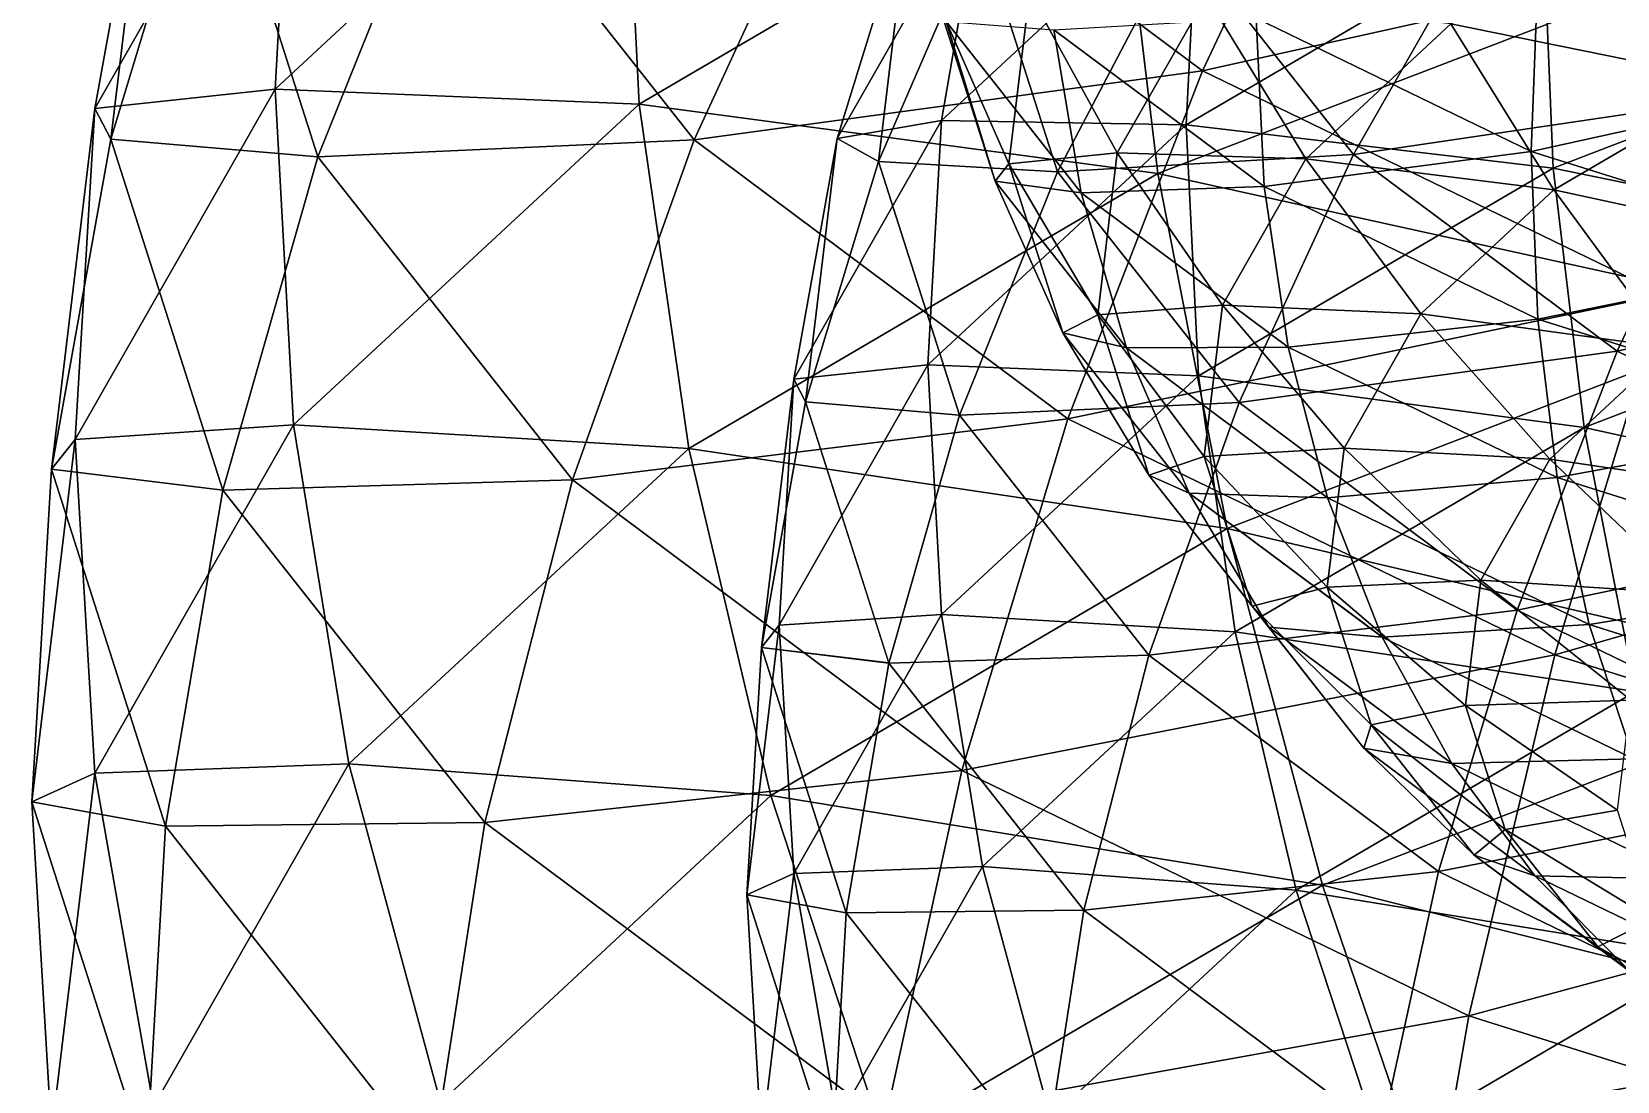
# Model space of a CAD drawing. Header units: metres. Extents: x -186 to 203, y -200 to 189.
# Drawn here: x -186.14 to -142.36, y -6.13 to 22.86 of the extents above; entities that cross this region are included whole.
import ezdxf

# ---------------------------------------------------------------- set-up
doc = ezdxf.new("R2010")
doc.units = ezdxf.units.M

msp = doc.modelspace()

# ---------------------------------------------------------------- linework, layer by layer
for points in [[(-163.60883, 29.083155, -646.07556), (-149.37068, 31.193233, -660.5329), (-153.82178, 21.775545, -659.452), (-153.82167, 21.775644, -659.4519)], [(-153.82178, 21.775545, -659.452), (-149.37068, 31.193233, -660.5329), (-137.4672, 25.427166, -671.0876), (-137.46709, 25.427265, -671.08746)], [(-178.91263, 30.352655, -561.22125), (-182.78342, 29.68351, -584.02106), (-184.40016, 20.733047, -578.82983), (-184.40005, 20.733147, -578.8297)], [(-179.42328, 21.270193, -556.0327), (-178.91263, 30.352655, -561.22125), (-184.40016, 20.733047, -578.82983), (-184.40005, 20.733147, -578.8297)], [(-169.8314, 30.181416, -539.7208), (-178.91263, 30.352655, -561.22125), (-179.42328, 21.270193, -556.0327), (-179.42317, 21.270292, -556.0326)], [(-169.37329, 20.85928, -534.97095), (-169.8314, 30.181416, -539.7208), (-179.42328, 21.270193, -556.0327), (-179.42317, 21.270292, -556.0326)], [(-156.19907, 28.57714, -520.8435), (-169.8314, 30.181416, -539.7208), (-169.37329, 20.85928, -534.97095), (-169.37318, 20.859379, -534.9708)], [(-184.40016, 20.733047, -578.82983), (-182.78342, 29.68351, -584.02106), (-183.95963, 19.891048, -601.94604), (-183.95952, 19.891148, -601.9459)], [(-182.78342, 29.68351, -584.02106), (-181.25217, 28.829683, -606.68353), (-183.95963, 19.891048, -601.94604), (-183.95952, 19.891148, -601.9459)], [(-174.61166, 28.43929, -627.79114), (-163.60883, 29.083155, -646.07556), (-167.85614, 19.870047, -643.477), (-167.85603, 19.870146, -643.47687)], [(-167.85614, 19.870047, -643.477), (-163.60883, 29.083155, -646.07556), (-153.82178, 21.775545, -659.452), (-153.82167, 21.775644, -659.4519)], [(-183.95963, 19.891048, -601.94604), (-181.25217, 28.829683, -606.68353), (-178.24174, 19.402525, -623.9398), (-178.24164, 19.402624, -623.9397)], [(-181.25217, 28.829683, -606.68353), (-174.61166, 28.43929, -627.79114), (-178.24174, 19.402525, -623.9398), (-178.24164, 19.402624, -623.9397)], [(-155.04665, 18.941584, -516.9064), (-156.19907, 28.57714, -520.8435), (-169.37329, 20.85928, -534.97095), (-169.37318, 20.859379, -534.9708)], [(-139.08058, 25.07495, -505.67932), (-156.19907, 28.57714, -520.8435), (-155.04665, 18.941584, -516.9064), (-155.04654, 18.941683, -516.90625)], [(-178.24174, 19.402525, -623.9398), (-174.61166, 28.43929, -627.79114), (-167.85614, 19.870047, -643.477), (-167.85603, 19.870146, -643.47687)], [(-145.85622, 26.110298, -668.8694), (-135.2343, 27.814093, -678.3725), (-139.05835, 21.0346, -678.1604), (-139.05824, 21.034698, -678.1603)], [(-159.8885, 26.946712, -608.3954), (-161.9126, 26.356506, -625.16376), (-163.90143, 19.912086, -621.2722), (-163.90132, 19.912186, -621.2721)], [(-161.0234, 20.40961, -604.32007), (-159.8885, 26.946712, -608.3954), (-163.90143, 19.912086, -621.2722), (-163.90132, 19.912186, -621.2721)], [(-153.93071, 26.998997, -592.2583), (-159.8885, 26.946712, -608.3954), (-161.0234, 20.40961, -604.32007), (-161.0233, 20.40971, -604.31995)], [(-154.27133, 20.282293, -588.33405), (-153.93071, 26.998997, -592.2583), (-161.0234, 20.40961, -604.32007), (-161.0233, 20.40971, -604.31995)], [(-144.42206, 26.0523, -577.7721), (-153.93071, 26.998997, -592.2583), (-154.27133, 20.282293, -588.33405), (-154.27122, 20.282393, -588.3339)], [(-163.90143, 19.912086, -621.2722), (-161.9126, 26.356506, -625.16376), (-162.76291, 19.277254, -638.1222), (-162.7628, 19.277353, -638.1221)], [(-161.9126, 26.356506, -625.16376), (-159.97559, 25.719826, -641.4918), (-162.76291, 19.277254, -638.1222), (-162.7628, 19.277353, -638.1221)], [(-139.03026, 21.465939, -642.03766), (-141.42374, 26.312698, -641.9298), (-146.95648, 23.07143, -647.8629), (-146.95638, 23.07153, -647.8628)], [(-144.56183, 24.396412, -720.0268), (-135.19762, 26.616661, -727.1011), (-135.58548, 21.569998, -725.2005), (-135.58537, 21.570097, -725.2004)], [(-154.40631, 25.505703, -656.3549), (-145.85622, 26.110298, -668.8694), (-149.64471, 19.465712, -667.411), (-149.6446, 19.46581, -667.4109)], [(-144.1354, 19.089481, -574.29834), (-144.42206, 26.0523, -577.7721), (-154.27133, 20.282293, -588.33405), (-154.27122, 20.282393, -588.3339)], [(-149.64471, 19.465712, -667.411), (-145.85622, 26.110298, -668.8694), (-139.05835, 21.0346, -678.1604), (-139.05824, 21.034698, -678.1603)], [(-132.06557, 23.72611, -565.81104), (-144.42206, 26.0523, -577.7721), (-144.1354, 19.089481, -574.29834), (-144.1353, 19.08958, -574.2982)], [(-162.76291, 19.277254, -638.1222), (-159.97559, 25.719826, -641.4918), (-157.82556, 18.986984, -653.81616), (-157.82545, 18.987083, -653.81604)], [(-159.97559, 25.719826, -641.4918), (-154.40631, 25.505703, -656.3549), (-157.82556, 18.986984, -653.81616), (-157.82545, 18.987083, -653.81604)], [(-157.82556, 18.986984, -653.81616), (-154.40631, 25.505703, -656.3549), (-149.64471, 19.465712, -667.411), (-149.6446, 19.46581, -667.4109)], [(-153.82178, 21.775545, -659.452), (-137.4672, 25.427166, -671.0876), (-141.0795, 15.603163, -670.7505), (-141.07939, 15.603263, -670.75037)], [(-137.6161, 15.104155, -502.83118), (-139.08058, 25.07495, -505.67932), (-155.04665, 18.941584, -516.9064), (-155.04654, 18.941683, -516.90625)], [(-152.33714, 23.23275, -710.895), (-144.56183, 24.396412, -720.0268), (-144.74103, 19.553188, -717.63043), (-144.74092, 19.553288, -717.6303)], [(-144.74103, 19.553188, -717.63043), (-144.56183, 24.396412, -720.0268), (-135.58548, 21.569998, -725.2005), (-135.58537, 21.570097, -725.2004)], [(-158.59561, 23.934555, -665.789), (-161.09814, 23.598694, -676.932), (-159.16275, 19.212925, -674.4319), (-159.16264, 19.213024, -674.43176)], [(-156.1733, 19.516867, -663.8274), (-158.59561, 23.934555, -665.789), (-159.16275, 19.212925, -674.4319), (-159.16264, 19.213024, -674.43176)], [(-153.7063, 23.841484, -655.91125), (-158.59561, 23.934555, -665.789), (-156.1733, 19.516867, -663.8274), (-156.17319, 19.516966, -663.8273)], [(-150.9627, 19.349493, -654.67584), (-153.7063, 23.841484, -655.91125), (-156.1733, 19.516867, -663.8274), (-156.17319, 19.516966, -663.8273)], [(-146.95648, 23.07143, -647.8629), (-153.7063, 23.841484, -655.91125), (-150.9627, 19.349493, -654.67584), (-150.9626, 19.349592, -654.6757)], [(-131.40744, 16.485527, -563.02344), (-132.06557, 23.72611, -565.81104), (-144.1354, 19.089481, -574.29834), (-144.1353, 19.08958, -574.2982)], [(-161.09814, 23.598694, -676.932), (-160.89746, 23.144547, -688.6563), (-159.54396, 18.731764, -685.8408), (-159.54385, 18.731863, -685.8407)], [(-159.16275, 19.212925, -674.4319), (-161.09814, 23.598694, -676.932), (-159.54396, 18.731764, -685.8408), (-159.54385, 18.731863, -685.8407)], [(-157.91875, 22.911785, -700.22076), (-152.33714, 23.23275, -710.895), (-152.11632, 18.579338, -708.15125), (-152.11621, 18.579437, -708.1511)], [(-152.11632, 18.579338, -708.15125), (-152.33714, 23.23275, -710.895), (-144.74103, 19.553188, -717.63043), (-144.74092, 19.553288, -717.6303)], [(-160.89746, 23.144547, -688.6563), (-157.91875, 22.911785, -700.22076), (-157.16318, 18.407684, -697.3271), (-157.16307, 18.407784, -697.32697)], [(-159.54396, 18.731764, -685.8408), (-160.89746, 23.144547, -688.6563), (-157.16318, 18.407684, -697.3271), (-157.16307, 18.407784, -697.32697)], [(-157.16318, 18.407684, -697.3271), (-157.91875, 22.911785, -700.22076), (-152.11632, 18.579338, -708.15125), (-152.11621, 18.579437, -708.1511)], [(-144.11253, 18.488583, -647.4877), (-146.95648, 23.07143, -647.8629), (-150.9627, 19.349493, -654.67584), (-150.9626, 19.349592, -654.6757)], [(-139.03026, 21.465939, -642.03766), (-146.95648, 23.07143, -647.8629), (-144.11253, 18.488583, -647.4877), (-144.11243, 18.488682, -647.48755)], [(-167.85614, 19.870047, -643.477), (-153.82178, 21.775545, -659.452), (-157.53206, 12.161459, -657.5875), (-157.53195, 12.161559, -657.5874)], [(-157.53206, 12.161459, -657.5875), (-153.82178, 21.775545, -659.452), (-141.0795, 15.603163, -670.7505), (-141.07939, 15.603263, -670.75037)], [(-144.74103, 19.553188, -717.63043), (-135.58548, 21.569998, -725.2005), (-135.71524, 16.711206, -722.83264), (-135.71513, 16.711306, -722.8325)], [(-136.34094, 16.808193, -642.58936), (-139.03026, 21.465939, -642.03766), (-144.11253, 18.488583, -647.4877), (-144.11243, 18.488682, -647.48755)], [(-179.42328, 21.270193, -556.0327), (-184.40016, 20.733047, -578.82983), (-184.94104, 11.597601, -573.7382), (-184.94093, 11.597701, -573.7381)], [(-178.91263, 11.996874, -551.1935), (-179.42328, 21.270193, -556.0327), (-184.94104, 11.597601, -573.7382), (-184.94093, 11.597701, -573.7381)], [(-169.37329, 20.85928, -534.97095), (-179.42328, 21.270193, -556.0327), (-178.91263, 11.996874, -551.1935), (-178.91252, 11.996974, -551.19336)], [(-149.64471, 19.465712, -667.411), (-139.05835, 21.0346, -678.1604), (-142.36784, 14.032347, -677.35675), (-142.36774, 14.032447, -677.3566)], [(-142.36784, 14.032347, -677.35675), (-139.05835, 21.0346, -678.1604), (-130.20786, 16.747406, -686.00806), (-130.20775, 16.747505, -686.00793)], [(-184.40016, 20.733047, -578.82983), (-183.95963, 19.891048, -601.94604), (-185.59605, 10.776659, -597.0549), (-185.59595, 10.776759, -597.05475)], [(-184.94104, 11.597601, -573.7382), (-184.40016, 20.733047, -578.82983), (-185.59605, 10.776659, -597.0549), (-185.59595, 10.776759, -597.05475)], [(-168.00395, 11.350783, -530.8012), (-169.37329, 20.85928, -534.97095), (-178.91263, 11.996874, -551.1935), (-178.91252, 11.996974, -551.19336)], [(-155.04665, 18.941584, -516.9064), (-169.37329, 20.85928, -534.97095), (-168.00395, 11.350783, -530.8012), (-168.00385, 11.3508835, -530.8011)], [(-161.0234, 20.40961, -604.32007), (-163.90143, 19.912086, -621.2722), (-165.10352, 13.257228, -617.4124), (-165.10341, 13.257328, -617.4123)], [(-161.4031, 13.65661, -600.4623), (-161.0234, 20.40961, -604.32007), (-165.10352, 13.257228, -617.4124), (-165.10341, 13.257328, -617.4123)], [(-154.27133, 20.282293, -588.33405), (-161.0234, 20.40961, -604.32007), (-161.4031, 13.65661, -600.4623), (-161.403, 13.65671, -600.46216)], [(-153.93071, 13.351082, -584.80237), (-154.27133, 20.282293, -588.33405), (-161.4031, 13.65661, -600.4623), (-161.403, 13.65671, -600.46216)], [(-144.1354, 19.089481, -574.29834), (-154.27133, 20.282293, -588.33405), (-153.93071, 13.351082, -584.80237), (-153.9306, 13.351182, -584.80225)], [(-185.59605, 10.776659, -597.0549), (-183.95963, 19.891048, -601.94604), (-180.86346, 10.195351, -619.6939), (-180.86336, 10.195451, -619.6938)], [(-183.95963, 19.891048, -601.94604), (-178.24174, 19.402525, -623.9398), (-180.86346, 10.195351, -619.6939), (-180.86336, 10.195451, -619.6938)], [(-178.24174, 19.402525, -623.9398), (-167.85614, 19.870047, -643.477), (-171.20885, 10.481419, -640.2698), (-171.20874, 10.481519, -640.26965)], [(-171.20885, 10.481419, -640.2698), (-167.85614, 19.870047, -643.477), (-157.53206, 12.161459, -657.5875), (-157.53195, 12.161559, -657.5874)], [(-165.10352, 13.257228, -617.4124), (-163.90143, 19.912086, -621.2722), (-164.77597, 12.631182, -634.5998), (-164.77586, 12.631282, -634.5997)], [(-163.90143, 19.912086, -621.2722), (-162.76291, 19.277254, -638.1222), (-164.77597, 12.631182, -634.5998), (-164.77586, 12.631282, -634.5997)], [(-180.86346, 10.195351, -619.6939), (-178.24174, 19.402525, -623.9398), (-171.20885, 10.481419, -640.2698), (-171.20874, 10.481519, -640.26965)], [(-164.77597, 12.631182, -634.5998), (-162.76291, 19.277254, -638.1222), (-160.5246, 12.267958, -650.95264), (-160.52449, 12.268058, -650.9525)], [(-162.76291, 19.277254, -638.1222), (-157.82556, 18.986984, -653.81616), (-160.5246, 12.267958, -650.95264), (-160.52449, 12.268058, -650.9525)], [(-156.1733, 19.516867, -663.8274), (-159.16275, 19.212925, -674.4319), (-156.71092, 15.040842, -672.0207), (-156.71082, 15.040942, -672.02057)], [(-157.82556, 18.986984, -653.81616), (-149.64471, 19.465712, -667.411), (-152.80267, 12.61557, -665.479), (-152.80257, 12.61567, -665.4789)], [(-153.26732, 15.309555, -662.0709), (-156.1733, 19.516867, -663.8274), (-156.71092, 15.040842, -672.0207), (-156.71082, 15.040942, -672.02057)], [(-150.9627, 19.349493, -654.67584), (-156.1733, 19.516867, -663.8274), (-153.26732, 15.309555, -662.0709), (-153.26721, 15.309655, -662.0708)], [(-147.79256, 15.069696, -653.7459), (-150.9627, 19.349493, -654.67584), (-153.26732, 15.309555, -662.0709), (-153.26721, 15.309655, -662.0708)], [(-152.80267, 12.61557, -665.479), (-149.64471, 19.465712, -667.411), (-142.36784, 14.032347, -677.35675), (-142.36774, 14.032447, -677.3566)], [(-152.11632, 18.579338, -708.15125), (-144.74103, 19.553188, -717.63043), (-144.56183, 14.919933, -714.84973), (-144.56172, 14.920033, -714.8496)], [(-144.11253, 18.488583, -647.4877), (-150.9627, 19.349493, -654.67584), (-147.79256, 15.069696, -653.7459), (-147.79245, 15.069797, -653.7458)], [(-144.56183, 14.919933, -714.84973), (-144.74103, 19.553188, -717.63043), (-135.71524, 16.711206, -722.83264), (-135.71513, 16.711306, -722.8325)], [(-153.13995, 9.140656, -513.7473), (-155.04665, 18.941584, -516.9064), (-168.00395, 11.350783, -530.8012), (-168.00385, 11.3508835, -530.8011)], [(-160.5246, 12.267958, -650.95264), (-157.82556, 18.986984, -653.81616), (-152.80267, 12.61557, -665.479), (-152.80257, 12.61567, -665.4789)], [(-159.16275, 19.212925, -674.4319), (-159.54396, 18.731764, -685.8408), (-157.66986, 14.537952, -682.9894), (-157.66975, 14.538053, -682.98926)], [(-156.71092, 15.040842, -672.0207), (-159.16275, 19.212925, -674.4319), (-157.66986, 14.537952, -682.9894), (-157.66975, 14.538053, -682.98926)], [(-137.6161, 15.104155, -502.83118), (-155.04665, 18.941584, -516.9064), (-153.13995, 9.140656, -513.7473), (-153.13985, 9.140757, -513.7472)], [(-143.27855, 11.925237, -571.371), (-144.1354, 19.089481, -574.29834), (-153.93071, 13.351082, -584.80237), (-153.9306, 13.351182, -584.80225)], [(-131.40744, 16.485527, -563.02344), (-144.1354, 19.089481, -574.29834), (-143.27855, 11.925237, -571.371), (-143.27844, 11.925337, -571.37085)], [(-159.54396, 18.731764, -685.8408), (-157.16318, 18.407684, -697.3271), (-155.91312, 14.126095, -694.2715), (-155.91301, 14.126195, -694.27136)], [(-157.66986, 14.537952, -682.9894), (-159.54396, 18.731764, -685.8408), (-155.91312, 14.126095, -694.2715), (-155.91301, 14.126195, -694.27136)], [(-157.16318, 18.407684, -697.3271), (-152.11632, 18.579338, -708.15125), (-151.4563, 14.146568, -705.127), (-151.45619, 14.146668, -705.1269)], [(-155.91312, 14.126095, -694.2715), (-157.16318, 18.407684, -697.3271), (-151.4563, 14.146568, -705.127), (-151.45619, 14.146668, -705.1269)], [(-151.4563, 14.146568, -705.127), (-152.11632, 18.579338, -708.15125), (-144.56183, 14.919933, -714.84973), (-144.56172, 14.920033, -714.8496)], [(-140.91705, 14.127373, -647.4966), (-144.11253, 18.488583, -647.4877), (-147.79256, 15.069696, -653.7459), (-147.79245, 15.069797, -653.7458)], [(-136.34094, 16.808193, -642.58936), (-144.11253, 18.488583, -647.4877), (-140.91705, 14.127373, -647.4966), (-140.91695, 14.127473, -647.49646)], [(-144.56183, 14.919933, -714.84973), (-135.71524, 16.711206, -722.83264), (-135.58548, 12.093517, -720.0235), (-135.58537, 12.093617, -720.0234)], [(-142.36784, 14.032347, -677.35675), (-130.20786, 16.747406, -686.00806), (-132.89368, 9.443049, -685.7574), (-132.89357, 9.44315, -685.75726)], [(-130.31857, 9.0720215, -560.9058), (-131.40744, 16.485527, -563.02344), (-143.27855, 11.925237, -571.371), (-143.27844, 11.925337, -571.37085)], [(-157.53206, 12.161459, -657.5875), (-141.0795, 15.603163, -670.7505), (-144.09058, 5.6503944, -669.5059), (-144.09047, 5.6504946, -669.5058)], [(-144.09058, 5.6503944, -669.5059), (-141.0795, 15.603163, -670.7505), (-125.93893, 10.835808, -679.4771), (-125.93883, 10.835908, -679.477)], [(-156.71092, 15.040842, -672.0207), (-157.66986, 14.537952, -682.9894), (-155.2957, 10.609051, -680.13306), (-155.2956, 10.609151, -680.13293)], [(-153.26732, 15.309555, -662.0709), (-156.71092, 15.040842, -672.0207), (-153.76956, 11.128178, -669.7249), (-153.76945, 11.128278, -669.7248)], [(-153.76956, 11.128178, -669.7249), (-156.71092, 15.040842, -672.0207), (-155.2957, 10.609051, -680.13306), (-155.2956, 10.609151, -680.13293)], [(-149.90952, 11.358698, -660.5388), (-153.26732, 15.309555, -662.0709), (-153.76956, 11.128178, -669.7249), (-153.76945, 11.128278, -669.7248)], [(-147.79256, 15.069696, -653.7459), (-153.26732, 15.309555, -662.0709), (-149.90952, 11.358698, -660.5388), (-149.90941, 11.358798, -660.5387)], [(-135.58835, 5.01005, -500.91534), (-137.6161, 15.104155, -502.83118), (-153.13995, 9.140656, -513.7473), (-153.13985, 9.140757, -513.7472)], [(-151.4563, 14.146568, -705.127), (-144.56183, 14.919933, -714.84973), (-144.02618, 10.547413, -711.7152), (-144.02608, 10.547513, -711.7151)], [(-144.23056, 11.048992, -653.13153), (-147.79256, 15.069696, -653.7459), (-149.90952, 11.358698, -660.5388), (-149.90941, 11.358798, -660.5387)], [(-140.91705, 14.127373, -647.4966), (-147.79256, 15.069696, -653.7459), (-144.23056, 11.048992, -653.13153), (-144.23045, 11.049092, -653.1314)], [(-144.02618, 10.547413, -711.7152), (-144.56183, 14.919933, -714.84973), (-135.58548, 12.093517, -720.0235), (-135.58537, 12.093617, -720.0234)], [(-157.66986, 14.537952, -682.9894), (-155.91312, 14.126095, -694.2715), (-154.18222, 10.113937, -691.08746), (-154.18211, 10.1140375, -691.08734)], [(-155.2957, 10.609051, -680.13306), (-157.66986, 14.537952, -682.9894), (-154.18222, 10.113937, -691.08746), (-154.18211, 10.1140375, -691.08734)], [(-155.91312, 14.126095, -694.2715), (-151.4563, 14.146568, -705.127), (-150.36427, 9.982998, -701.85535), (-150.36417, 9.983098, -701.8552)], [(-154.18222, 10.113937, -691.08746), (-155.91312, 14.126095, -694.2715), (-150.36427, 9.982998, -701.85535), (-150.36417, 9.983098, -701.8552)], [(-152.80267, 12.61557, -665.479), (-142.36784, 14.032347, -677.35675), (-145.12651, 6.8840714, -675.9704), (-145.1264, 6.8841715, -675.9703)], [(-150.36427, 9.982998, -701.85535), (-151.4563, 14.146568, -705.127), (-144.02618, 10.547413, -711.7152), (-144.02608, 10.547513, -711.7151)], [(-145.12651, 6.8840714, -675.9704), (-142.36784, 14.032347, -677.35675), (-132.89368, 9.443049, -685.7574), (-132.89357, 9.44315, -685.75726)], [(-137.40504, 10.03557, -647.8896), (-140.91705, 14.127373, -647.4966), (-144.23056, 11.048992, -653.13153), (-144.23045, 11.049092, -653.1314)], [(-161.4031, 13.65661, -600.4623), (-165.10352, 13.257228, -617.4124), (-165.50568, 6.4648323, -613.6267), (-165.50557, 6.4649324, -613.6266)], [(-161.0234, 6.761698, -596.8642), (-161.4031, 13.65661, -600.4623), (-165.50568, 6.4648323, -613.6267), (-165.50557, 6.4649324, -613.6266)], [(-153.93071, 13.351082, -584.80237), (-161.4031, 13.65661, -600.4623), (-161.0234, 6.761698, -596.8642), (-161.0233, 6.761798, -596.8641)], [(-165.10352, 13.257228, -617.4124), (-164.77597, 12.631182, -634.5998), (-165.99269, 5.8544407, -630.96313), (-165.99258, 5.854541, -630.963)], [(-165.50568, 6.4648323, -613.6267), (-165.10352, 13.257228, -617.4124), (-165.99269, 5.8544407, -630.96313), (-165.99258, 5.854541, -630.963)], [(-152.91258, 6.2813134, -581.70215), (-153.93071, 13.351082, -584.80237), (-161.0234, 6.761698, -596.8642), (-161.0233, 6.761798, -596.8641)], [(-143.27855, 11.925237, -571.371), (-153.93071, 13.351082, -584.80237), (-152.91258, 6.2813134, -581.70215), (-152.91248, 6.2814136, -581.702)], [(-165.99269, 5.8544407, -630.96313), (-164.77597, 12.631182, -634.5998), (-162.4739, 5.422226, -647.7957), (-162.4738, 5.422326, -647.7956)], [(-164.77597, 12.631182, -634.5998), (-160.5246, 12.267958, -650.95264), (-162.4739, 5.422226, -647.7957), (-162.4738, 5.422326, -647.7956)], [(-162.4739, 5.422226, -647.7957), (-160.5246, 12.267958, -650.95264), (-155.29549, 5.634924, -663.09436), (-155.29538, 5.635024, -663.09424)], [(-160.5246, 12.267958, -650.95264), (-152.80267, 12.61557, -665.479), (-155.29549, 5.634924, -663.09436), (-155.29538, 5.635024, -663.09424)], [(-155.29549, 5.634924, -663.09436), (-152.80267, 12.61557, -665.479), (-145.12651, 6.8840714, -675.9704), (-145.1264, 6.8841715, -675.9703)], [(-178.91263, 11.996874, -551.1935), (-184.94104, 11.597601, -573.7382), (-184.40016, 2.377266, -568.80206), (-184.40005, 2.3773658, -568.80194)], [(-177.38623, 2.6342964, -546.75665), (-178.91263, 11.996874, -551.1935), (-184.40016, 2.377266, -568.80206), (-184.40005, 2.3773658, -568.80194)], [(-168.00395, 11.350783, -530.8012), (-178.91263, 11.996874, -551.1935), (-177.38623, 2.6342964, -546.75665), (-177.38612, 2.6343963, -546.75653)], [(-171.20885, 10.481419, -640.2698), (-157.53206, 12.161459, -657.5875), (-160.46085, 2.4563084, -654.95966), (-160.46074, 2.4564083, -654.95953)], [(-160.46085, 2.4563084, -654.95966), (-157.53206, 12.161459, -657.5875), (-144.09058, 5.6503944, -669.5059), (-144.09047, 5.6504946, -669.5058)], [(-141.86089, 4.6380363, -569.02216), (-143.27855, 11.925237, -571.371), (-152.91258, 6.2813134, -581.70215), (-152.91248, 6.2814136, -581.702)], [(-144.02618, 10.547413, -711.7152), (-135.58548, 12.093517, -720.0235), (-135.19762, 7.7675343, -716.8037), (-135.19751, 7.7676344, -716.8036)], [(-130.31857, 9.0720215, -560.9058), (-143.27855, 11.925237, -571.371), (-141.86089, 4.6380363, -569.02216), (-141.86078, 4.6381364, -569.02203)], [(-184.94104, 11.597601, -573.7382), (-185.59605, 10.776659, -597.0549), (-186.14354, 1.5863705, -592.06366), (-186.14343, 1.5864705, -592.06354)], [(-184.40016, 2.377266, -568.80206), (-184.94104, 11.597601, -573.7382), (-186.14354, 1.5863705, -592.06366), (-186.14343, 1.5864705, -592.06354)], [(-165.73839, 1.7600956, -527.2573), (-168.00395, 11.350783, -530.8012), (-177.38623, 2.6342964, -546.75665), (-177.38612, 2.6343963, -546.75653)], [(-153.13995, 9.140656, -513.7473), (-168.00395, 11.350783, -530.8012), (-165.73839, 1.7600956, -527.2573), (-165.73828, 1.7601956, -527.2572)], [(-153.76956, 11.128178, -669.7249), (-155.2957, 10.609051, -680.13306), (-152.4475, 6.988119, -677.3032), (-152.44739, 6.9882193, -677.3031)], [(-149.90952, 11.358698, -660.5388), (-153.76956, 11.128178, -669.7249), (-150.37086, 7.5177803, -667.5696), (-150.37076, 7.5178804, -667.56946)], [(-150.37086, 7.5177803, -667.5696), (-153.76956, 11.128178, -669.7249), (-152.4475, 6.988119, -677.3032), (-152.44739, 6.9882193, -677.3031)], [(-146.13667, 7.707596, -659.2479), (-149.90952, 11.358698, -660.5388), (-150.37086, 7.5177803, -667.5696), (-150.37076, 7.5178804, -667.56946)], [(-144.23056, 11.048992, -653.13153), (-149.90952, 11.358698, -660.5388), (-146.13667, 7.707596, -659.2479), (-146.13657, 7.707696, -659.2478)], [(-140.31573, 7.3314266, -652.8395), (-144.23056, 11.048992, -653.13153), (-146.13667, 7.707596, -659.2479), (-146.13657, 7.707696, -659.2478)], [(-137.40504, 10.03557, -647.8896), (-144.23056, 11.048992, -653.13153), (-140.31573, 7.3314266, -652.8395), (-140.31563, 7.3315268, -652.83936)], [(-186.14354, 1.5863705, -592.06366), (-185.59605, 10.776659, -597.0549), (-182.44806, 0.9186516, -615.09985), (-182.44795, 0.9187516, -615.09973)], [(-185.59605, 10.776659, -597.0549), (-180.86346, 10.195351, -619.6939), (-182.44806, 0.9186516, -615.09985), (-182.44795, 0.9187516, -615.09973)], [(-155.2957, 10.609051, -680.13306), (-154.18222, 10.113937, -691.08746), (-151.98947, 6.415161, -687.8099), (-151.98936, 6.4152613, -687.80975)], [(-152.4475, 6.988119, -677.3032), (-155.2957, 10.609051, -680.13306), (-151.98947, 6.415161, -687.8099), (-151.98936, 6.4152613, -687.80975)], [(-150.36427, 9.982998, -701.85535), (-144.02618, 10.547413, -711.7152), (-143.13995, 6.4835243, -708.2611), (-143.13985, 6.4836245, -708.261)], [(-144.09058, 5.6503944, -669.5059), (-125.93893, 10.835808, -679.4771), (-128.11923, 0.6214409, -678.71136), (-128.11913, 0.6215409, -678.71124)], [(-143.13995, 6.4835243, -708.2611), (-144.02618, 10.547413, -711.7152), (-135.19762, 7.7675343, -716.8037), (-135.19751, 7.7676344, -716.8036)], [(-182.44806, 0.9186516, -615.09985), (-180.86346, 10.195351, -619.6939), (-173.63022, 1.0201283, -636.489), (-173.63011, 1.0202283, -636.4889)], [(-180.86346, 10.195351, -619.6939), (-171.20885, 10.481419, -640.2698), (-173.63022, 1.0201283, -636.489), (-173.63011, 1.0202283, -636.4889)], [(-173.63022, 1.0201283, -636.489), (-171.20885, 10.481419, -640.2698), (-160.46085, 2.4563084, -654.95966), (-160.46074, 2.4564083, -654.95953)], [(-154.18222, 10.113937, -691.08746), (-150.36427, 9.982998, -701.85535), (-148.85223, 6.1342506, -698.37225), (-148.85213, 6.134351, -698.37213)], [(-151.98947, 6.415161, -687.8099), (-154.18222, 10.113937, -691.08746), (-148.85223, 6.1342506, -698.37225), (-148.85213, 6.134351, -698.37213)], [(-148.85223, 6.1342506, -698.37225), (-150.36427, 9.982998, -701.85535), (-143.13995, 6.4835243, -708.2611), (-143.13985, 6.4836245, -708.261)], [(-145.12651, 6.8840714, -675.9704), (-132.89368, 9.443049, -685.7574), (-135.13248, 2.0429573, -684.83203), (-135.13237, 2.0430572, -684.8319)], [(-150.49992, -0.71824026, -511.40088), (-153.13995, 9.140656, -513.7473), (-165.73839, 1.7600956, -527.2573), (-165.73828, 1.7601956, -527.2572)], [(-135.58835, 5.01005, -500.91534), (-153.13995, 9.140656, -513.7473), (-150.49992, -0.71824026, -511.40088), (-150.49982, -0.71814024, -511.4008)], [(-150.37086, 7.5177803, -667.5696), (-152.4475, 6.988119, -677.3032), (-149.15643, 3.7148132, -674.5309), (-149.15633, 3.7149131, -674.53076)], [(-146.13667, 7.707596, -659.2479), (-150.37086, 7.5177803, -667.5696), (-146.55208, 4.249218, -665.5784), (-146.55197, 4.249318, -665.5783)], [(-146.55208, 4.249218, -665.5784), (-150.37086, 7.5177803, -667.5696), (-149.15643, 3.7148132, -674.5309), (-149.15633, 3.7149131, -674.53076)], [(-141.99013, 4.39624, -658.2123), (-146.13667, 7.707596, -659.2479), (-146.55208, 4.249218, -665.5784), (-146.55197, 4.249318, -665.5783)], [(-140.31573, 7.3314266, -652.8395), (-146.13667, 7.707596, -659.2479), (-141.99013, 4.39624, -658.2123), (-141.99002, 4.3963404, -658.21216)], [(-143.13995, 6.4835243, -708.2611), (-135.19762, 7.7675343, -716.8037), (-134.55591, 3.7806396, -713.2087), (-134.5558, 3.7807395, -713.20856)], [(-161.0234, 6.761698, -596.8642), (-165.50568, 6.4648323, -613.6267), (-165.10352, -0.39068508, -609.95654), (-165.10341, -0.3905851, -609.9564)], [(-159.8885, -0.19957829, -593.5653), (-161.0234, 6.761698, -596.8642), (-165.10352, -0.39068508, -609.95654), (-165.10341, -0.3905851, -609.9564)], [(-152.91258, 6.2813134, -581.70215), (-161.0234, 6.761698, -596.8642), (-159.8885, -0.19957829, -593.5653), (-159.8884, -0.19947828, -593.5652)], [(-155.29549, 5.634924, -663.09436), (-145.12651, 6.8840714, -675.9704), (-147.30412, -0.3319168, -674.01654), (-147.30402, -0.33181682, -674.0164)], [(-152.4475, 6.988119, -677.3032), (-151.98947, 6.415161, -687.8099), (-149.3589, 3.0703049, -684.47473), (-149.3588, 3.0704048, -684.4746)], [(-149.15643, 3.7148132, -674.5309), (-152.4475, 6.988119, -677.3032), (-149.3589, 3.0703049, -684.47473), (-149.3588, 3.0704048, -684.4746)], [(-147.30412, -0.3319168, -674.01654), (-145.12651, 6.8840714, -675.9704), (-135.13248, 2.0429573, -684.83203), (-135.13237, 2.0430572, -684.8319)], [(-165.50568, 6.4648323, -613.6267), (-165.99269, 5.8544407, -630.96313), (-166.39975, -0.9787359, -627.2521), (-166.39964, -0.9786359, -627.25195)], [(-165.10352, -0.39068508, -609.95654), (-165.50568, 6.4648323, -613.6267), (-166.39975, -0.9787359, -627.2521), (-166.39964, -0.9786359, -627.25195)], [(-151.22809, -0.8495679, -579.06714), (-152.91258, 6.2813134, -581.70215), (-159.8885, -0.19957829, -593.5653), (-159.8884, -0.19947828, -593.5652)], [(-141.86089, 4.6380363, -569.02216), (-152.91258, 6.2813134, -581.70215), (-151.22809, -0.8495679, -579.06714), (-151.22798, -0.8494679, -579.067)], [(-151.98947, 6.415161, -687.8099), (-148.85223, 6.1342506, -698.37225), (-146.93674, 2.6424866, -694.71576), (-146.93663, 2.6425865, -694.71564)], [(-149.3589, 3.0703049, -684.47473), (-151.98947, 6.415161, -687.8099), (-146.93674, 2.6424866, -694.71576), (-146.93663, 2.6425865, -694.71564)], [(-148.85223, 6.1342506, -698.37225), (-143.13995, 6.4835243, -708.2611), (-141.91284, 2.7728043, -704.5253), (-141.91273, 2.7729042, -704.5252)], [(-146.93674, 2.6424866, -694.71576), (-148.85223, 6.1342506, -698.37225), (-141.91284, 2.7728043, -704.5253), (-141.91273, 2.7729042, -704.5252)], [(-141.91284, 2.7728043, -704.5253), (-143.13995, 6.4835243, -708.2611), (-134.55591, 3.7806396, -713.2087), (-134.5558, 3.7807395, -713.20856)], [(-166.39975, -0.9787359, -627.2521), (-165.99269, 5.8544407, -630.96313), (-163.65208, -1.4751968, -644.37994), (-163.65198, -1.4750968, -644.3798)], [(-165.99269, 5.8544407, -630.96313), (-162.4739, 5.422226, -647.7957), (-163.65208, -1.4751968, -644.37994), (-163.65198, -1.4750968, -644.3798)], [(-163.65208, -1.4751968, -644.37994), (-162.4739, 5.422226, -647.7957), (-157.09583, -1.399746, -660.28326), (-157.09572, -1.3996459, -660.28314)], [(-162.4739, 5.422226, -647.7957), (-155.29549, 5.634924, -663.09436), (-157.09583, -1.399746, -660.28326), (-157.09572, -1.3996459, -660.28314)], [(-160.46085, 2.4563084, -654.95966), (-144.09058, 5.6503944, -669.5059), (-146.46745, -4.3221064, -667.36743), (-146.46735, -4.322006, -667.3673)], [(-157.09583, -1.399746, -660.28326), (-155.29549, 5.634924, -663.09436), (-147.30412, -0.3319168, -674.01654), (-147.30402, -0.33181682, -674.0164)], [(-146.46745, -4.3221064, -667.36743), (-144.09058, 5.6503944, -669.5059), (-128.11923, 0.6214409, -678.71136), (-128.11913, 0.6215409, -678.71124)], [(-133.01952, -5.0967884, -499.95273), (-135.58835, 5.01005, -500.91534), (-150.49992, -0.71824026, -511.40088), (-150.49982, -0.71814024, -511.4008)], [(-139.89796, -2.69226, -567.2776), (-141.86089, 4.6380363, -569.02216), (-151.22809, -0.8495679, -579.06714), (-151.22798, -0.8494679, -579.067)], [(-141.99013, 4.39624, -658.2123), (-146.55208, 4.249218, -665.5784), (-142.35503, 1.3582916, -663.7732), (-142.35492, 1.3583916, -663.7731)], [(-146.55208, 4.249218, -665.5784), (-149.15643, 3.7148132, -674.5309), (-145.45862, 0.8250122, -671.8464), (-145.45851, 0.8251122, -671.84625)], [(-142.35503, 1.3582916, -663.7732), (-146.55208, 4.249218, -665.5784), (-145.45862, 0.8250122, -671.8464), (-145.45851, 0.8251122, -671.84625)], [(-149.15643, 3.7148132, -674.5309), (-149.3589, 3.0703049, -684.47473), (-146.31934, 0.115997314, -681.11847), (-146.31923, 0.116097316, -681.11835)], [(-145.45862, 0.8250122, -671.8464), (-149.15643, 3.7148132, -674.5309), (-146.31934, 0.115997314, -681.11847), (-146.31923, 0.116097316, -681.11835)], [(-149.3589, 3.0703049, -684.47473), (-146.93674, 2.6424866, -694.71576), (-144.6388, -0.45402527, -690.92596), (-144.63869, -0.45392528, -690.92584)], [(-146.31934, 0.115997314, -681.11847), (-149.3589, 3.0703049, -684.47473), (-144.6388, -0.45402527, -690.92596), (-144.63869, -0.45392528, -690.92584)], [(-177.38623, 2.6342964, -546.75665), (-184.40016, 2.377266, -568.80206), (-182.78342, -6.826929, -564.0753), (-182.78331, -6.826829, -564.0752)], [(-174.86081, -6.714979, -542.7709), (-177.38623, 2.6342964, -546.75665), (-182.78342, -6.826929, -564.0753), (-182.78331, -6.826829, -564.0752)], [(-165.73839, 1.7600956, -527.2573), (-177.38623, 2.6342964, -546.75665), (-174.86081, -6.714979, -542.7709), (-174.8607, -6.714879, -542.77075)], [(-146.93674, 2.6424866, -694.71576), (-141.91284, 2.7728043, -704.5253), (-140.35832, -0.54410934, -700.54877), (-140.35822, -0.5440093, -700.54865)], [(-144.6388, -0.45402527, -690.92596), (-146.93674, 2.6424866, -694.71576), (-140.35832, -0.54410934, -700.54877), (-140.35822, -0.5440093, -700.54865)], [(-184.40016, 2.377266, -568.80206), (-186.14354, 1.5863705, -592.06366), (-185.59605, -7.5791197, -587.0271), (-185.59595, -7.5790195, -587.027)], [(-182.78342, -6.826929, -564.0753), (-184.40016, 2.377266, -568.80206), (-185.59605, -7.5791197, -587.0271), (-185.59595, -7.5790195, -587.027)], [(-173.63022, 1.0201283, -636.489), (-160.46085, 2.4563084, -654.95966), (-162.57607, -7.2335796, -651.59735), (-162.57596, -7.2334795, -651.5972)], [(-162.57607, -7.2335796, -651.59735), (-160.46085, 2.4563084, -654.95966), (-146.46745, -4.3221064, -667.36743), (-146.46735, -4.322006, -667.3673)], [(-162.60146, -7.807699, -524.37805), (-165.73839, 1.7600956, -527.2573), (-174.86081, -6.714979, -542.7709), (-174.8607, -6.714879, -542.77075)], [(-150.49992, -0.71824026, -511.40088), (-165.73839, 1.7600956, -527.2573), (-162.60146, -7.807699, -524.37805), (-162.60135, -7.807599, -524.3779)], [(-147.30412, -0.3319168, -674.01654), (-135.13248, 2.0429573, -684.83203), (-136.89975, -5.371812, -683.242), (-136.89964, -5.3717117, -683.2419)], [(-186.14354, 1.5863705, -592.06366), (-182.44806, 0.9186516, -615.09985), (-182.97821, -8.325936, -610.208), (-182.9781, -8.325836, -610.2079)], [(-185.59605, -7.5791197, -587.0271), (-186.14354, 1.5863705, -592.06366), (-182.97821, -8.325936, -610.208), (-182.9781, -8.325836, -610.2079)], [(-142.35503, 1.3582916, -663.7732), (-145.45862, 0.8250122, -671.8464), (-141.39449, -1.6496391, -669.2792), (-141.39438, -1.6495391, -669.27905)], [(-182.97821, -8.325936, -610.208), (-182.44806, 0.9186516, -615.09985), (-175.09375, -8.410166, -632.17615), (-175.09364, -8.410066, -632.176)], [(-182.44806, 0.9186516, -615.09985), (-173.63022, 1.0201283, -636.489), (-175.09375, -8.410166, -632.17615), (-175.09364, -8.410066, -632.176)], [(-175.09375, -8.410166, -632.17615), (-173.63022, 1.0201283, -636.489), (-162.57607, -7.2335796, -651.59735), (-162.57596, -7.2334795, -651.5972)], [(-146.46745, -4.3221064, -667.36743), (-128.11923, 0.6214409, -678.71136), (-129.8403, -9.5575485, -676.95087), (-129.8402, -9.557448, -676.95074)], [(-145.45862, 0.8250122, -671.8464), (-146.31934, 0.115997314, -681.11847), (-142.90407, -2.4153786, -677.7779), (-142.90396, -2.4152787, -677.7778)], [(-141.39449, -1.6496391, -669.2792), (-145.45862, 0.8250122, -671.8464), (-142.90407, -2.4153786, -677.7779), (-142.90396, -2.4152787, -677.7778)], [(-146.31934, 0.115997314, -681.11847), (-144.6388, -0.45402527, -690.92596), (-141.98354, -3.1213722, -687.04443), (-141.98343, -3.1212723, -687.0443)], [(-142.90407, -2.4153786, -677.7779), (-146.31934, 0.115997314, -681.11847), (-141.98354, -3.1213722, -687.04443), (-141.98343, -3.1212723, -687.0443)], [(-165.10352, -0.39068508, -609.95654), (-166.39975, -0.9787359, -627.2521), (-165.99269, -7.7934723, -623.50726), (-165.99258, -7.793372, -623.50714)], [(-163.90143, -7.2342033, -606.44214), (-165.10352, -0.39068508, -609.95654), (-165.99269, -7.7934723, -623.50726), (-165.99258, -7.793372, -623.50714)], [(-159.8885, -0.19957829, -593.5653), (-165.10352, -0.39068508, -609.95654), (-163.90143, -7.2342033, -606.44214), (-163.90132, -7.234103, -606.442)], [(-158.0108, -7.1509666, -590.6018), (-159.8885, -0.19957829, -593.5653), (-163.90143, -7.2342033, -606.44214), (-163.90132, -7.234103, -606.442)], [(-151.22809, -0.8495679, -579.06714), (-159.8885, -0.19957829, -593.5653), (-158.0108, -7.1509666, -590.6018), (-158.0107, -7.1508665, -590.6017)], [(-157.09583, -1.399746, -660.28326), (-147.30412, -0.3319168, -674.01654), (-148.87683, -7.5365543, -671.5166), (-148.87672, -7.536454, -671.5165)], [(-148.87683, -7.5365543, -671.5166), (-147.30412, -0.3319168, -674.01654), (-136.89975, -5.371812, -683.242), (-136.89964, -5.3717117, -683.2419)], [(-147.15543, -10.52711, -509.89285), (-150.49992, -0.71824026, -511.40088), (-162.60146, -7.807699, -524.37805), (-162.60135, -7.807599, -524.3779)], [(-148.8957, -7.9634256, -576.9264), (-151.22809, -0.8495679, -579.06714), (-158.0108, -7.1509666, -590.6018), (-158.0107, -7.1508665, -590.6017)], [(-139.89796, -2.69226, -567.2776), (-151.22809, -0.8495679, -579.06714), (-148.8957, -7.9634256, -576.9264), (-148.8956, -7.9633255, -576.9263)], [(-133.01952, -5.0967884, -499.95273), (-150.49992, -0.71824026, -511.40088), (-147.15543, -10.52711, -509.89285), (-147.15532, -10.52701, -509.89276)], [(-144.6388, -0.45402527, -690.92596), (-140.35832, -0.54410934, -700.54877), (-138.49341, -3.4308548, -696.375), (-138.4933, -3.430755, -696.3749)], [(-141.98354, -3.1213722, -687.04443), (-144.6388, -0.45402527, -690.92596), (-138.49341, -3.4308548, -696.375), (-138.4933, -3.430755, -696.3749)], [(-166.39975, -0.9787359, -627.2521), (-163.65208, -1.4751968, -644.37994), (-164.04626, -8.348745, -640.7428), (-164.04616, -8.348645, -640.7427)], [(-165.99269, -7.7934723, -623.50726), (-166.39975, -0.9787359, -627.2521), (-164.04626, -8.348745, -640.7428), (-164.04616, -8.348645, -640.7427)], [(-164.04626, -8.348745, -640.7428), (-163.65208, -1.4751968, -644.37994), (-158.18399, -8.411372, -657.07654), (-158.18388, -8.411272, -657.0764)], [(-163.65208, -1.4751968, -644.37994), (-157.09583, -1.399746, -660.28326), (-158.18399, -8.411372, -657.07654), (-158.18388, -8.411272, -657.0764)], [(-158.18399, -8.411372, -657.07654), (-157.09583, -1.399746, -660.28326), (-148.87683, -7.5365543, -671.5166), (-148.87672, -7.536454, -671.5165)], [(-141.39449, -1.6496391, -669.2792), (-142.90407, -2.4153786, -677.7779), (-139.1505, -4.4960938, -674.4896), (-139.15039, -4.4959936, -674.4895)], [(-142.90407, -2.4153786, -677.7779), (-141.98354, -3.1213722, -687.04443), (-139.00009, -5.3303185, -683.11365), (-138.99998, -5.3302183, -683.1135)], [(-139.1505, -4.4960938, -674.4896), (-142.90407, -2.4153786, -677.7779), (-139.00009, -5.3303185, -683.11365), (-138.99998, -5.3302183, -683.1135)], [(-137.41127, -9.985359, -566.1563), (-139.89796, -2.69226, -567.2776), (-148.8957, -7.9634256, -576.9264), (-148.8956, -7.9633255, -576.9263)], [(-162.57607, -7.2335796, -651.59735), (-146.46745, -4.3221064, -667.36743), (-148.18407, -14.205082, -664.3586), (-148.18396, -14.204982, -664.35846)], [(-148.18407, -14.205082, -664.3586), (-146.46745, -4.3221064, -667.36743), (-129.8403, -9.5575485, -676.95087), (-129.8402, -9.557448, -676.95074)], [(-129.93777, -15.105577, -499.95392), (-133.01952, -5.0967884, -499.95273), (-147.15543, -10.52711, -509.89285), (-147.15532, -10.52701, -509.89276)], [(-148.87683, -7.5365543, -671.5166), (-136.89975, -5.371812, -683.242), (-138.17607, -12.720016, -681.0049), (-138.17596, -12.719915, -681.00476)]]:
    msp.add_3dface(points)

doc.saveas('drawing.dxf')
